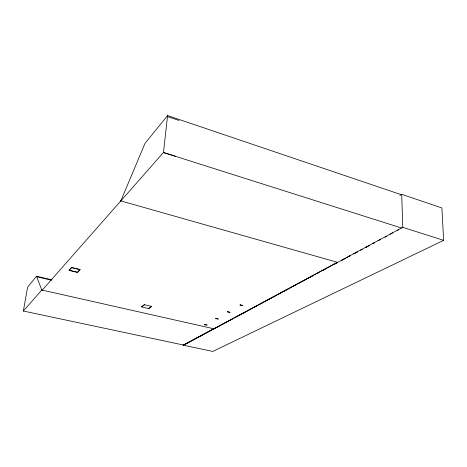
<?xml version="1.0" encoding="UTF-8"?>
<svg xmlns="http://www.w3.org/2000/svg" width="467" height="467" viewBox="0 0 467 467"><rect width="100%" height="100%" fill="white"/><g stroke="black" fill="none" stroke-linecap="round" stroke-linejoin="round"><path stroke-width="0.7" d="M399.863 195.44L401.719 194.336L441.875 207.943L443.65 240.347L212.765 351.429L183.467 345.212L337.308 262.273M400.633 194.465L167.589 115.571L163.462 152.505L42.258 290.118L41.814 290.019L36.514 276.242L52.146 279.867M183.484 345.031L23.35 311.028L27.629 287.182L36.514 276.242M120.83 200.903L145.056 143.264L167.589 115.571M23.35 311.028L41.826 290.001M141.659 306.872L144.484 304.811M148.675 308.471L151.553 306.44M183.467 345.212L402.758 227.347L443.65 240.347M216.023 327.805L214.102 328.838L41.814 290.019M217.307 327.116L221.148 325.05M222.432 324.361L228.2 321.267M229.478 320.578L233.325 318.512M234.603 317.823L240.371 314.723M241.655 314.034L245.496 311.974M246.78 311.285L252.542 308.185M253.826 307.496L257.673 305.43M258.952 304.741L264.719 301.641M265.997 300.958L269.844 298.892M271.123 298.203L276.89 295.103M278.174 294.414L282.015 292.348M283.3 291.659L289.067 288.565M290.346 287.876L291.63 287.187M292.908 286.499L294.192 285.81M295.471 285.121L296.755 284.432M298.034 283.743L301.238 282.021M302.523 281.332L303.801 280.644M305.085 279.955L306.364 279.272M307.648 278.583L308.926 277.894M310.211 277.205L313.41 275.483M317.256 273.417L318.535 272.728M322.382 270.662L325.587 268.939M329.428 266.879L330.712 266.19M334.553 264.124L337.116 262.746M341.593 260.341L345.428 258.28L341.605 260.347M346.707 257.597L349.9 255.875M353.735 253.815L357.57 251.76M360.769 250.038L362.048 249.355M365.883 247.294L369.718 245.233M372.911 243.517L374.19 242.828M378.025 240.768L380.582 239.396M385.053 236.991L386.332 236.302M390.167 234.247L392.724 232.87M397.201 230.465L398.479 229.782M182.871 345.265L213.734 328.756M348.651 256.576L349.935 255.887M353.782 253.832L357.623 251.771M360.828 250.061L362.112 249.372M365.953 247.317L368.521 245.946M373.005 243.546L374.289 242.858M385.182 237.032L386.46 236.349M36.438 276.697L51.358 280.153M120.252 200.74L337.758 262.401M175.358 156.229L163.462 152.505L401.673 228.065M167.472 116.598L179.095 120.474M401.719 194.336L402.758 227.347M71.539 267.503L68.958 270.323L77.58 272.384L80.242 269.599L71.539 267.503M71.708 267.638L69.268 270.3L77.417 272.249L79.927 269.617L71.708 267.638M144.361 304.706L141.373 306.883L148.798 308.576L151.845 306.422L144.361 304.706M227.785 311.658L227.318 311.909L229.741 312.493L230.208 312.242L227.785 311.658M240.324 304.817L239.857 305.068L242.332 305.681L242.799 305.43L240.324 304.817M204.844 324.536L204.429 324.763L207.161 325.073L204.844 324.536M215.999 318.465L215.585 318.687L218.363 319.019L215.999 318.465"/></g></svg>
